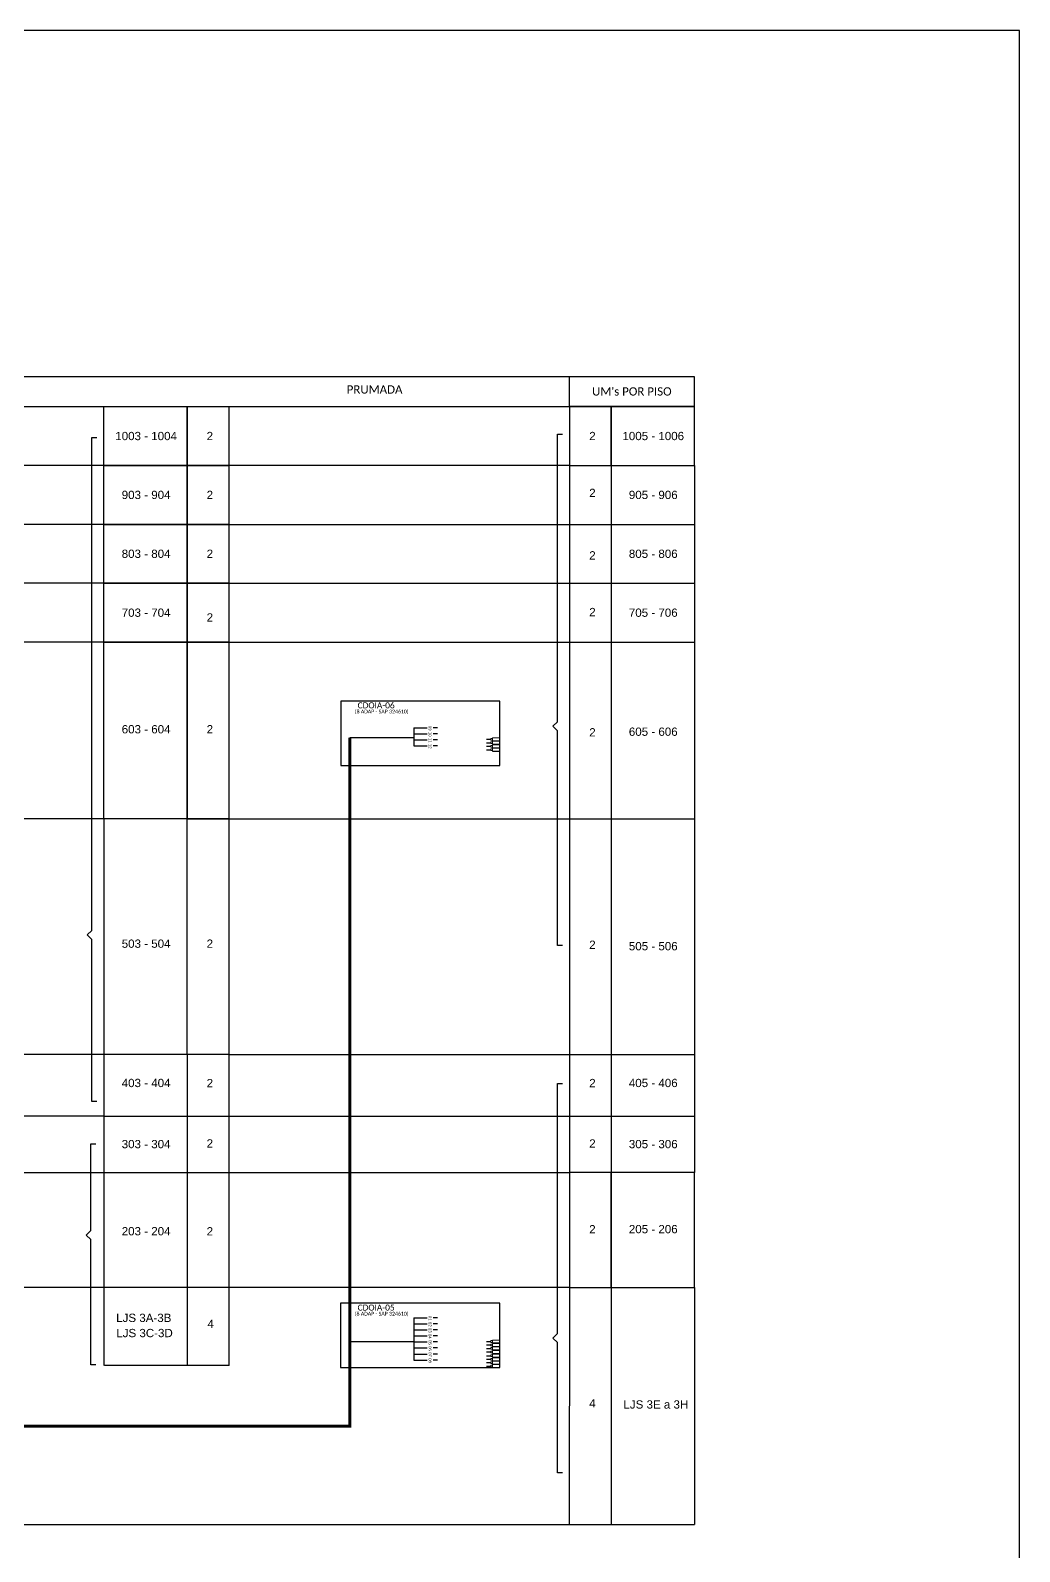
# Model space of a CAD drawing. Header units: millimetres. Extents: x -10773 to 6440, y -2806 to -787.
# Drawn here: x 6109 to 6440, y -1295 to -787 of the extents above; entities that cross this region are included whole.
import ezdxf
from ezdxf.enums import TextEntityAlignment as Align

# ---------------------------------------------------------------- set-up
doc = ezdxf.new("R2010")
doc.units = ezdxf.units.MM
doc.layers.add('20.7-EXTRA', color=50, linetype='Continuous', plot=False)
doc.styles.add('ARIAL', font='arial.ttf')
doc.styles.add('WMF-Calibri0', font='calibri.ttf')

msp = doc.modelspace()

# ---------------------------------------------------------------- linework, layer by layer
at = {"color": 3}
for p, q in [((6237.39, -1019.68), (6241.81, -1019.68)), ((6245.28, -1019.68), (6243.81, -1019.68)), ((6237.39, -1021.7), (6241.81, -1021.7)), ((6237.39, -1023.71), (6241.81, -1023.71)), ((6245.28, -1021.7), (6243.81, -1021.7)), ((6245.28, -1023.71), (6243.81, -1023.71)), ((6261.61, -1023.56), (6263.08, -1023.56)), ((6261.61, -1024.71), (6263.08, -1024.71)), ((6237.39, -1025.72), (6241.81, -1025.72)), ((6245.28, -1025.72), (6243.81, -1025.72)), ((6261.61, -1025.87), (6263.08, -1025.87)), ((6261.61, -1027.02), (6263.08, -1027.02)), ((6237.38, -1216.58), (6241.8, -1216.58)), ((6245.27, -1216.58), (6243.8, -1216.58)), ((6237.38, -1218.59), (6241.8, -1218.59)), ((6237.38, -1220.6), (6241.8, -1220.6)), ((6237.38, -1222.62), (6241.8, -1222.62)), ((6245.27, -1218.59), (6243.8, -1218.59)), ((6245.27, -1220.6), (6243.8, -1220.6)), ((6245.27, -1222.62), (6243.8, -1222.62)), ((6237.38, -1224.63), (6241.8, -1224.63)), ((6237.38, -1226.64), (6241.8, -1226.64)), ((6245.27, -1224.63), (6243.8, -1224.63)), ((6245.27, -1226.64), (6243.8, -1226.64)), ((6261.6, -1224.48), (6263.07, -1224.48)), ((6261.6, -1225.63), (6263.07, -1225.63)), ((6261.6, -1226.79), (6263.07, -1226.79)), ((6261.6, -1227.94), (6263.07, -1227.94)), ((6237.38, -1228.66), (6241.8, -1228.66)), ((6237.38, -1230.67), (6241.8, -1230.67)), ((6245.27, -1228.66), (6243.8, -1228.66)), ((6245.27, -1230.67), (6243.8, -1230.67)), ((6261.6, -1229.24), (6263.07, -1229.24)), ((6261.6, -1230.39), (6263.07, -1230.39)), ((6261.6, -1231.49), (6263.07, -1231.49)), ((6261.6, -1232.7), (6263.07, -1232.7))]:
    msp.add_line(p, q, dxfattribs=at)
for points in [[(5200.3, -1683.88), (6439.53, -1683.88), (6439.53, -787.03), (5200.3, -787.03)], [(5825.85, -912.53), (6289.32, -912.53), (6289.32, -932.18), (5825.85, -932.18)], [(6133.94, -912.53), (6161.72, -912.53), (6161.72, -932.18), (6133.94, -932.18)], [(6161.72, -912.53), (6175.61, -912.53), (6175.61, -932.18), (6161.72, -932.18)], [(6303.2, -912.53), (6289.32, -912.53), (6289.32, -932.18), (6303.2, -932.18)], [(6330.98, -912.53), (6303.2, -912.53), (6303.2, -932.18), (6330.98, -932.18)], [(6133.94, -932.18), (6161.72, -932.18), (6161.72, -951.83), (6133.94, -951.83)], [(6161.72, -932.18), (6175.61, -932.18), (6175.61, -951.83), (6161.72, -951.83)], [(6133.94, -951.83), (6161.72, -951.83), (6161.72, -971.47), (6133.94, -971.47)], [(6161.72, -951.83), (6175.61, -951.83), (6175.61, -971.47), (6161.72, -971.47)], [(6133.94, -971.47), (6161.72, -971.47), (6161.72, -991.12), (6133.94, -991.12)], [(6161.72, -971.47), (6175.61, -971.47), (6175.61, -991.12), (6161.72, -991.12)], [(6133.94, -991.12), (6161.72, -991.12), (6161.72, -1050.06), (6133.94, -1050.06)], [(6161.72, -991.12), (6175.61, -991.12), (6175.61, -1050.06), (6161.72, -1050.06)], [(6161.72, -1050.06), (6175.61, -1050.06), (6175.61, -1128.75), (6161.72, -1128.75)], [(5825.85, -1168.05), (6289.32, -1168.05), (6289.32, -1206.46), (5825.85, -1206.46)], [(6303.2, -1168.05), (6289.32, -1168.05), (6289.32, -1206.46), (6303.2, -1206.46)], [(6330.98, -1168.05), (6303.2, -1168.05), (6303.2, -1206.46), (6330.98, -1206.46)]]:
    msp.add_lwpolyline(points, close=True)
for points in [[(5784.19, -912.53), (6330.98, -912.53), (6330.98, -902.66), (5784.19, -902.66), (5784.19, -902.66), (5784.19, -907.6)], [(6289.3, -912.53), (6289.3, -902.66)], [(5825.79, -1285.57), (6289.26, -1285.57)]]:
    msp.add_lwpolyline(points)
for points in [[(6131.58, -1144.38), (6129.93, -1144.38), (6129.93, -1090.33), (6128.36, -1088.82), (6129.93, -1087.31), (6129.93, -922.91), (6131.58, -922.91)], [(6286.95, -1092.35), (6285.3, -1092.35), (6285.3, -1020.72), (6283.73, -1019.21), (6285.3, -1017.71), (6285.3, -921.77), (6286.95, -921.77)], [(6286.94, -1268.31), (6285.29, -1268.31), (6285.29, -1224.86), (6283.72, -1223.36), (6285.29, -1221.85), (6285.29, -1138.39), (6286.94, -1138.39)], [(6131.19, -1232.21), (6129.54, -1232.21), (6129.54, -1190.47), (6127.97, -1188.96), (6129.54, -1187.46), (6129.54, -1158.48), (6131.19, -1158.48)]]:
    msp.add_lwpolyline(points, dxfattribs=at)
at = {"color": 1}
for points in [[(6266.08, -1010.79), (6212.95, -1010.79), (6212.95, -1032.27), (6266.08, -1032.27)], [(6266.06, -1211.71), (6212.94, -1211.71), (6212.94, -1233.19), (6266.06, -1233.19)]]:
    msp.add_lwpolyline(points, close=True, dxfattribs=at)
at = {"color": 4, "ltscale": 100, "const_width": 1}
msp.add_lwpolyline([(5997.86, -1220.86), (5997.86, -1215.02), (6028.46, -1214.93), (6028.46, -1252.72), (6216, -1252.72), (6216, -1023.03)], dxfattribs=at)
at = {"color": 4}
for points in [[(6237.39, -1023.03), (6216, -1023.03)], [(6237.38, -1224.63), (6216.14, -1224.59)]]:
    msp.add_lwpolyline(points, dxfattribs=at)
at = {"color": 3, "lineweight": 0}
for points in [[(6263.08, -1023.27), (6263.66, -1023.27), (6263.66, -1023.85), (6263.08, -1023.85)], [(6263.08, -1024.43), (6263.66, -1024.43), (6263.66, -1025), (6263.08, -1025)], [(6263.08, -1025.58), (6263.66, -1025.58), (6263.66, -1026.15), (6263.08, -1026.15)], [(6263.08, -1026.73), (6263.66, -1026.73), (6263.66, -1027.31), (6263.08, -1027.31)], [(6263.07, -1224.19), (6263.65, -1224.19), (6263.65, -1224.77), (6263.07, -1224.77)], [(6263.07, -1225.35), (6263.65, -1225.35), (6263.65, -1225.92), (6263.07, -1225.92)], [(6263.07, -1226.5), (6263.65, -1226.5), (6263.65, -1227.07), (6263.07, -1227.07)], [(6263.07, -1227.65), (6263.65, -1227.65), (6263.65, -1228.22), (6263.07, -1228.22)], [(6263.07, -1228.95), (6263.65, -1228.95), (6263.65, -1229.52), (6263.07, -1229.52)], [(6263.07, -1230.1), (6263.65, -1230.1), (6263.65, -1230.68), (6263.07, -1230.68)], [(6263.07, -1231.26), (6263.65, -1231.26), (6263.65, -1231.83), (6263.07, -1231.83)], [(6263.07, -1232.41), (6263.65, -1232.41), (6263.65, -1232.98), (6263.07, -1232.98)]]:
    msp.add_lwpolyline(points, close=True, dxfattribs=at)
for points in [[(6263.66, -1023.07), (6263.66, -1024.05)], [(6263.66, -1023.07), (6266.08, -1023.07)], [(6263.66, -1024.05), (6266.08, -1024.05)], [(6263.66, -1024.22), (6263.66, -1025.21)], [(6263.66, -1024.22), (6266.08, -1024.22)], [(6263.66, -1025.21), (6266.08, -1025.21)], [(6263.66, -1025.37), (6263.66, -1026.36)], [(6263.66, -1025.37), (6266.08, -1025.37)], [(6263.66, -1026.36), (6266.08, -1026.36)], [(6263.66, -1026.53), (6263.66, -1027.51)], [(6263.66, -1026.53), (6266.08, -1026.53)], [(6263.65, -1223.99), (6263.65, -1224.97)], [(6263.65, -1223.99), (6266.06, -1223.99)], [(6263.65, -1224.97), (6266.06, -1224.97)], [(6263.65, -1225.14), (6263.65, -1226.13)], [(6263.65, -1225.14), (6266.06, -1225.14)], [(6263.65, -1226.13), (6266.06, -1226.13)], [(6263.65, -1226.29), (6263.65, -1227.28)], [(6263.65, -1226.29), (6266.06, -1226.29)], [(6263.65, -1227.28), (6266.06, -1227.28)], [(6263.65, -1227.45), (6263.65, -1228.43)], [(6263.65, -1227.45), (6266.06, -1227.45)], [(6263.65, -1228.43), (6266.06, -1228.43)], [(6263.65, -1228.74), (6263.65, -1229.73)], [(6263.65, -1228.74), (6266.06, -1228.74)], [(6263.65, -1229.73), (6266.06, -1229.73)], [(6263.65, -1229.9), (6263.65, -1230.88)], [(6263.65, -1229.9), (6266.06, -1229.9)], [(6263.65, -1230.88), (6266.06, -1230.88)], [(6263.65, -1231.05), (6263.65, -1232.04)], [(6263.65, -1231.05), (6266.06, -1231.05)], [(6263.65, -1232.04), (6266.06, -1232.04)], [(6263.65, -1232.2), (6263.65, -1233.19)], [(6263.65, -1232.2), (6266.06, -1232.2)], [(6263.65, -1233.19), (6266.06, -1233.19)]]:
    msp.add_lwpolyline(points, dxfattribs=at)
at = {"layer": '20.7-EXTRA', "color": 7, "ltscale": 0.2, "true_color": 0xffffff}
for points in [[(6289.32, -932.18), (6289.32, -1168.05)], [(6303.2, -932.18), (6303.2, -1168.05)], [(6330.98, -932.18), (6330.98, -1168.05)], [(6133.94, -951.83), (5756.41, -951.83)], [(6175.61, -951.83), (6330.98, -951.83)], [(6133.94, -971.47), (5756.41, -971.47)], [(6175.61, -971.47), (6330.98, -971.47)], [(6133.94, -991.12), (5756.41, -991.12)], [(6175.61, -991.12), (6330.98, -991.12)], [(6133.94, -1050.06), (5756.41, -1050.06)], [(6133.94, -1050.06), (6133.94, -1128.75)], [(6175.61, -1050.06), (6330.98, -1050.06)], [(6133.94, -1128.75), (5756.41, -1128.75)], [(6133.94, -1128.75), (6133.94, -1232.52)], [(6161.72, -1128.75), (6133.94, -1128.75)], [(6161.72, -1128.75), (6161.72, -1232.52)], [(6175.61, -1128.75), (6175.61, -1232.52)], [(6175.61, -1128.75), (6330.98, -1128.75)], [(6133.94, -1149.27), (5756.41, -1149.27)], [(6133.94, -1149.27), (6175.61, -1149.27)], [(6175.61, -1149.27), (6330.98, -1149.27)], [(6289.32, -1206.46), (6289.26, -1285.57)], [(6303.2, -1206.46), (6303.2, -1285.57)], [(6330.98, -1206.46), (6330.98, -1285.57)], [(6175.75, -1232.52), (6134.09, -1232.52)], [(6289.26, -1285.57), (6330.98, -1285.57)]]:
    msp.add_lwpolyline(points, dxfattribs=at)
at = {"layer": '20.7-EXTRA', "color": 4, "ltscale": 0.2}
for points in [[(6237.39, -1019.68), (6237.39, -1025.72)], [(6237.38, -1216.58), (6237.38, -1230.67)]]:
    msp.add_lwpolyline(points, dxfattribs=at)
at = {"layer": '20.7-EXTRA', "color": 3, "ltscale": 0.2}
msp.add_lwpolyline([(6263.66, -1027.51), (6266.08, -1027.51)], dxfattribs=at)

# ---------------------------------------------------------------- texts
at = {"style": 'WMF-Calibri0'}
msp.add_text('PRUMADA', height=2.76, dxfattribs=at).set_placement((6214.96, -908.2))
at = {"color": 0, "style": 'WMF-Calibri0'}
msp.add_text("UM's POR PISO", height=2.76, dxfattribs=at).set_placement((6296.85, -908.86))
at = {"style": 'ARIAL'}
for s, p in [('1003 - 1004', (6148.02, -922.36)), ('2', (6169.29, -922.36)), ('1005 - 1006', (6317.27, -922.36)), ('903 - 904', (6148.02, -942)), ('2', (6169.29, -942)), ('905 - 906', (6317.27, -942)), ('803 - 804', (6148.02, -961.65)), ('2', (6169.29, -961.65)), ('805 - 806', (6317.27, -961.65)), ('703 - 704', (6148.02, -981.3)), ('2', (6169.29, -982.89)), ('705 - 706', (6317.27, -981.3)), ('603 - 604', (6148.02, -1020.19)), ('2', (6169.29, -1020.19)), ('605 - 606', (6317.27, -1021.01)), ('503 - 504', (6148.02, -1091.73)), ('2', (6169.29, -1091.73)), ('505 - 506', (6317.27, -1092.57)), ('403 - 404', (6148.02, -1138.21)), ('2', (6169.29, -1138.26)), ('405 - 406', (6317.27, -1138.21)), ('2', (6169.29, -1158.38)), ('303 - 304', (6148.02, -1158.61)), ('305 - 306', (6317.27, -1158.61)), ('203 - 204', (6148.02, -1187.67)), ('2', (6169.29, -1187.71)), ('205 - 206', (6317.27, -1186.98)), ('LJS 3A-3B', (6147.25, -1216.58)), ('4', (6169.55, -1218.59)), ('LJS 3C-3D', (6147.49, -1221.65)), ('LJS 3E a 3H', (6318.14, -1245.48))]:
    msp.add_text(s, height=2.76, dxfattribs=at).set_placement(p, align=Align.MIDDLE_CENTER)
at = {"color": 1, "style": 'WMF-Calibri0'}
for p in [(6226.64, -1014.9), (6226.63, -1215.82)]:
    msp.add_text('(8 ADAP - SAP 324610)', height=1.25, dxfattribs=at).set_placement(p, align=Align.CENTER)
for s, p in [('CDOIA-06', (6218.62, -1013.23)), ('CDOIA-05', (6218.61, -1214.15))]:
    msp.add_text(s, height=2, dxfattribs=at).set_placement(p)
at = {"style": 'ARIAL'}
for s, p in [('09', (6242.78, -1019.83)), ('10', (6242.78, -1021.84)), ('11', (6242.78, -1023.86)), ('12', (6242.78, -1025.87)), ('01', (6242.77, -1216.72)), ('02', (6242.77, -1218.74)), ('03', (6242.77, -1220.75)), ('04', (6242.77, -1222.76)), ('05', (6242.77, -1224.78)), ('06', (6242.77, -1226.79)), ('07', (6242.77, -1228.8)), ('08', (6242.77, -1230.82))]:
    msp.add_text(s, height=1, rotation=270, dxfattribs=at).set_placement(p, align=Align.MIDDLE_CENTER)
at = {"style": 'ARIAL', "flags": 4}
for tag, p in [('2', (6296.97, -922.36)), ('2', (6296.97, -941.34)), ('2', (6296.97, -962.18)), ('2', (6296.97, -981.09)), ('2', (6296.97, -1021.22)), ('2', (6296.97, -1092.1)), ('2', (6296.97, -1138.24)), ('2', (6296.97, -1158.4)), ('2', (6296.97, -1187.02)), ('4', (6296.97, -1245.11))]:
    msp.add_attdef(tag, text='XX', height=2.76, dxfattribs=at).set_placement(p, align=Align.MIDDLE_CENTER)

doc.saveas('drawing.dxf')
